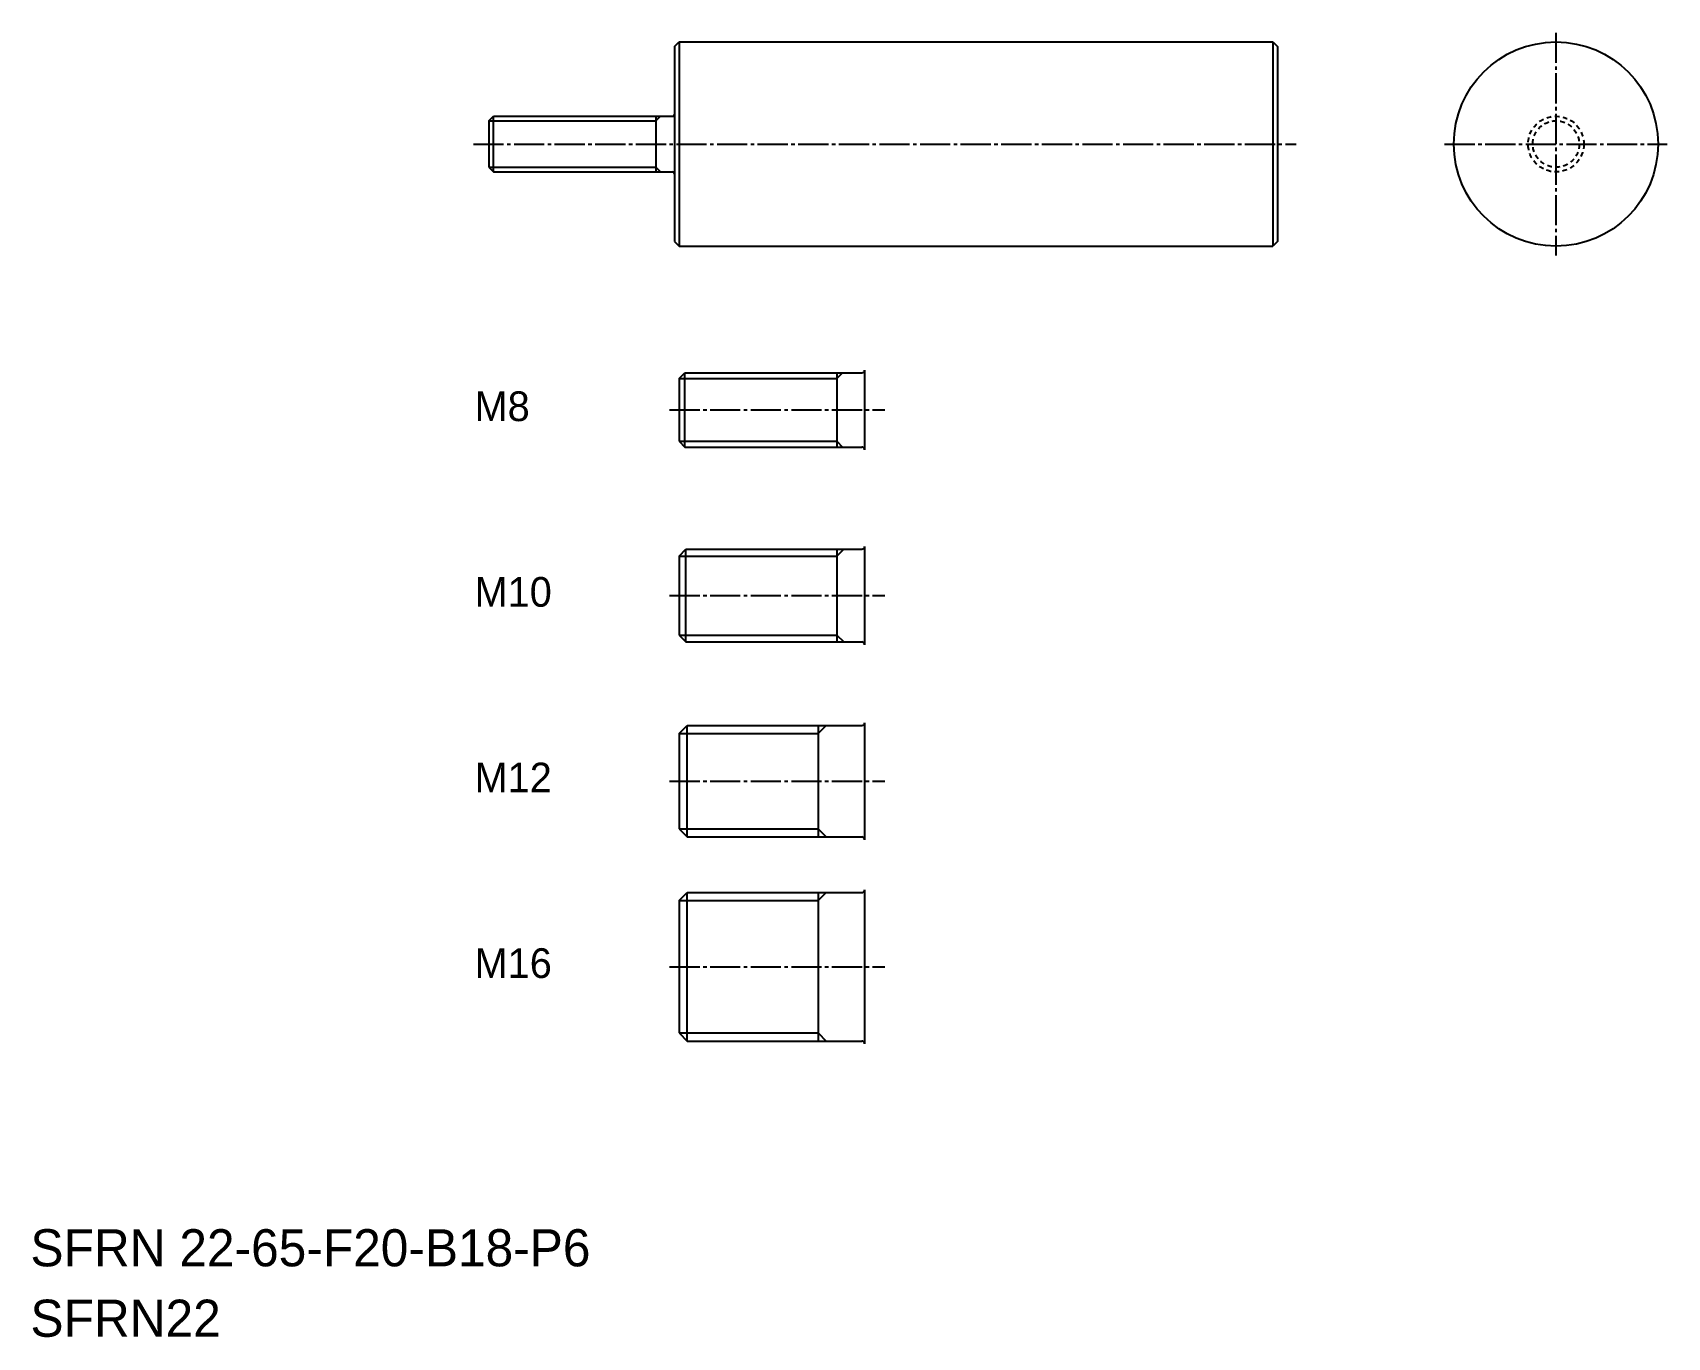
# Model space of a CAD drawing. Extents: x 10 to 186, y -5 to 136.
import ezdxf

# ---------------------------------------------------------------- set-up
doc = ezdxf.new("R2010")
doc.units = 0
doc.header["$LTSCALE"] = 0.25
doc.linetypes.add('CENTER', pattern=[17.5, 13, -1.5, 1.5, -1.5])
doc.linetypes.add('DASHED', pattern=[3.5, 2, -1.5])
doc.layers.get('0').update_dxf_attribs({"linetype": 'CONTINUOUS'})
doc.layers.add('CENTER', color=1, linetype='CENTER')

msp = doc.modelspace()

# ---------------------------------------------------------------- linework, layer by layer
at = {"color": 7, "linetype": 'CONTINUOUS'}
for p, q in [((79.39, 134.01), (79.89, 134.51)), ((79.39, 134.01), (79.39, 113.01)), ((79.89, 134.51), (143.89, 134.51)), ((79.89, 134.51), (79.89, 112.51)), ((143.89, 134.51), (144.39, 134.01)), ((143.89, 134.51), (143.89, 112.51)), ((144.39, 134.01), (144.39, 113.01)), ((59.39, 126.01), (59.89, 126.51)), ((59.89, 120.51), (59.89, 126.51)), ((59.89, 126.51), (79.19, 126.51)), ((77.39, 126.51), (77.39, 120.51)), ((59.39, 121.01), (59.89, 120.51)), ((59.89, 120.51), (79.19, 120.51)), ((79.39, 113.01), (79.89, 112.51)), ((144.39, 113.01), (143.89, 112.51)), ((79.89, 112.51), (143.89, 112.51)), ((79.89, 98.24), (80.51, 98.86)), ((80.51, 98.86), (99.59, 98.86)), ((80.51, 90.86), (80.51, 98.86)), ((96.89, 98.86), (96.89, 90.86)), ((79.89, 91.49), (80.51, 90.86)), ((80.51, 90.86), (99.59, 90.86)), ((79.89, 79.11), (80.64, 79.86)), ((80.64, 69.86), (80.64, 79.86)), ((80.64, 79.86), (99.59, 79.86)), ((96.89, 79.86), (96.89, 69.86)), ((79.89, 70.61), (80.64, 69.86)), ((80.64, 69.86), (99.59, 69.86)), ((79.89, 59.99), (80.76, 60.86)), ((80.76, 48.86), (80.76, 60.86)), ((80.76, 60.86), (99.59, 60.86)), ((94.89, 60.86), (94.89, 48.86)), ((79.89, 49.74), (80.76, 48.86)), ((80.76, 48.86), (99.59, 48.86)), ((79.89, 41.99), (80.76, 42.86)), ((80.76, 26.86), (80.76, 42.86)), ((80.76, 42.86), (99.59, 42.86)), ((94.89, 42.86), (94.89, 26.86)), ((79.89, 27.74), (80.76, 26.86)), ((80.76, 26.86), (99.59, 26.86))]:
    msp.add_line(p, q, dxfattribs=at)
for p, q in [((144.39, 128.26), (144.39, 128.26)), ((59.39, 126.01), (59.39, 121.01)), ((144.39, 123.51), (144.39, 123.51)), ((79.89, 98.24), (79.89, 91.49)), ((79.89, 79.11), (79.89, 70.61)), ((79.89, 59.99), (79.89, 49.74)), ((79.89, 41.99), (79.89, 27.74))]:
    msp.add_line(p, q)
at = {"color": 3, "linetype": 'CONTINUOUS'}
for p, q in [((59.39, 126.01), (77.39, 126.01)), ((77.39, 126.01), (77.89, 126.51)), ((59.39, 121.01), (77.39, 121.01)), ((77.39, 121.01), (77.89, 120.51)), ((96.89, 98.24), (97.51, 98.86)), ((79.89, 98.24), (96.89, 98.24)), ((79.89, 91.49), (96.89, 91.49)), ((96.89, 91.49), (97.51, 90.86)), ((96.89, 79.11), (97.64, 79.86)), ((79.89, 79.11), (96.89, 79.11)), ((79.89, 70.61), (96.89, 70.61)), ((96.89, 70.61), (97.64, 69.86)), ((79.89, 59.99), (94.89, 59.99)), ((94.89, 59.99), (95.76, 60.86)), ((79.89, 49.74), (94.89, 49.74)), ((94.89, 49.74), (95.76, 48.86)), ((94.89, 41.99), (95.76, 42.86)), ((79.89, 41.99), (94.89, 41.99)), ((79.89, 27.74), (94.89, 27.74)), ((94.89, 27.74), (95.76, 26.86))]:
    msp.add_line(p, q, dxfattribs=at)
at = {"color": 7}
for p, q in [((99.89, 99.16), (99.89, 90.56)), ((99.89, 80.16), (99.89, 69.56)), ((99.89, 61.16), (99.89, 48.56)), ((99.89, 43.16), (99.89, 26.56))]:
    msp.add_line(p, q, dxfattribs=at)
at = {"color": 7, "linetype": 'CONTINUOUS'}
msp.add_circle((174.39, 123.51), 11, dxfattribs=at)
at = {"color": 3, "linetype": 'DASHED'}
for radius in [3, 2.5]:
    msp.add_circle((174.39, 123.51), radius, dxfattribs=at)
at = {"color": 7, "linetype": 'CONTINUOUS'}
for centre, radius, start, end in [((79.19, 126.71), 0.2, 270, 0), ((79.19, 120.31), 0.2, 0, 90), ((99.59, 99.16), 0.3, 270, 0), ((99.59, 90.56), 0.3, 0, 90), ((99.59, 80.16), 0.3, 270, 0), ((99.59, 69.56), 0.3, 0, 90), ((99.59, 61.16), 0.3, 270, 0), ((99.59, 48.56), 0.3, 0, 90), ((99.59, 43.16), 0.3, 270, 0), ((99.59, 26.56), 0.3, 0, 90)]:
    msp.add_arc(centre, radius, start, end, dxfattribs=at)
at = {"layer": 'CENTER', "color": 1, "linetype": 'CENTER'}
for p, q in [((174.39, 135.51), (174.39, 111.51)), ((57.74, 123.51), (146.39, 123.51)), ((162.39, 123.51), (186.39, 123.51)), ((78.87, 94.86), (102.06, 94.86)), ((78.87, 74.86), (102.06, 74.86)), ((78.87, 54.86), (102.06, 54.86)), ((78.87, 34.86), (102.06, 34.86))]:
    msp.add_line(p, q, dxfattribs=at)

# ---------------------------------------------------------------- texts
at = {"color": 7, "linetype": 'CONTINUOUS'}
for s, height, p in [('M8', 3.2, (57.86, 93.66)), ('M10', 3.2, (57.86, 73.66)), ('M12', 3.2, (57.86, 53.66)), ('M16', 3.2, (57.86, 33.66)), ('SFRN 22-65-F20-B18-P6', 4, (10, 2.59)), ('SFRN22', 4, (10, -5))]:
    msp.add_text(s, height=height, dxfattribs=at).set_placement(p)

doc.saveas('drawing.dxf')
